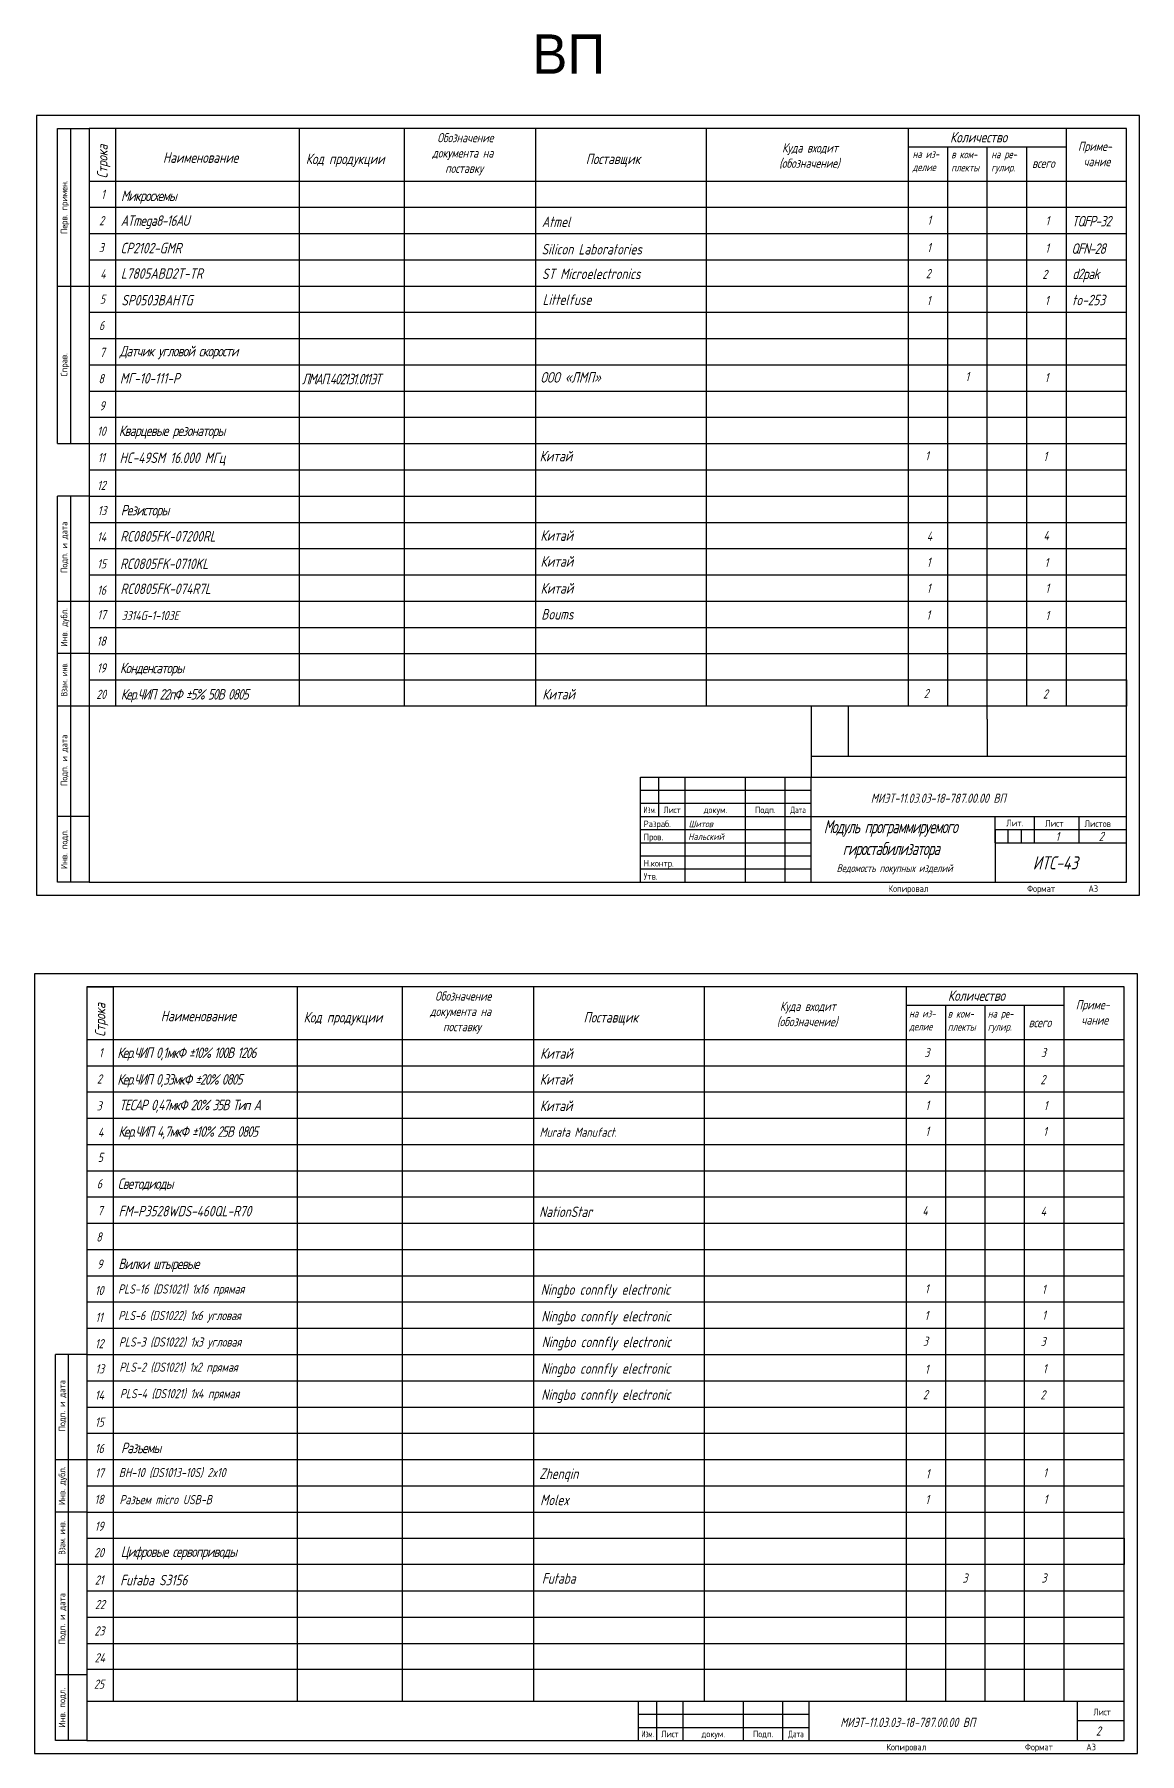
# Model space of a CAD drawing. Header units: millimetres. Extents: x 256 to 1953, y -623 to 369.
# Drawn here: x 1532 to 1953, y -286 to 369 of the extents above; entities that cross this region are included whole.
import ezdxf
from ezdxf.enums import TextEntityAlignment as Align

# ---------------------------------------------------------------- set-up
doc = ezdxf.new("R2010")
doc.units = ezdxf.units.MM
doc.layers.add('текст', color=7, linetype='Continuous', lineweight=30)
doc.layers.add('Толстые', color=7, linetype='Continuous', lineweight=30)
doc.styles.add('ГОСТ 2.304', font='cs_gost2304.shx')
doc.styles.add('стиль1', font='romans.shx', dxfattribs={"width": 0.75, "oblique": 15, "height": 3.5})

# ---------------------------------------------------------------- blocks, each defined once
blk = doc.blocks.new('Рамка А3-горизонтально')
for p, q in [((8, 172), (8, 292)), ((8, 292), (20, 292)), ((13, 172), (13, 292)), ((20, 292), (20, 278)), ((100, 292), (100, 72)), ((140, 292), (140, 72)), ((190, 292), (190, 72)), ((255, 292), (255, 72)), ((332, 72), (332, 292)), ((392, 292), (392, 72)), ((20, 272), (415, 272)), ((347, 72), (347, 272)), ((362, 67), (362, 272)), ((377, 72), (377, 272)), ((20, 262), (415, 262)), ((20, 252), (415, 252)), ((20, 252), (20, 242)), ((20, 242), (415, 242)), ((8, 232), (20, 232)), ((20, 232), (415, 232)), ((20, 222), (415, 222)), ((20, 212), (415, 212)), ((20, 202), (415, 202)), ((20, 192), (415, 192)), ((20, 182), (415, 182)), ((8, 172), (20, 172)), ((20, 172), (415, 172)), ((20, 172), (20, 162)), ((20, 162), (415, 162)), ((20, 162), (20, 152)), ((8, 5), (8, 152)), ((20, 152), (8, 152)), ((13, 5), (13, 152)), ((20, 152), (415, 152)), ((20, 152), (20, 142)), ((20, 150), (20, 5)), ((20, 142), (415, 142)), ((20, 142), (20, 132)), ((20, 132), (415, 132)), ((20, 132), (20, 122)), ((20, 122), (415, 122)), ((20, 122), (20, 112)), ((8, 112), (20, 112)), ((20, 112), (415, 112)), ((20, 112), (20, 102)), ((20, 102), (415, 102)), ((20, 102), (20, 92)), ((20, 92), (8, 92)), ((20, 92), (415, 92)), ((20, 92), (20, 82)), ((20, 82), (415, 82)), ((415, 82), (415, 72)), ((20, 72), (8, 72)), ((415, 72), (20, 72)), ((415, 53), (415, 68)), ((415, 5), (415, 60)), ((230, 45), (415, 45)), ((230, 5), (230, 45)), ((230, 40), (295, 40)), ((237, 30), (237, 45)), ((247, 5), (247, 45)), ((270, 5), (270, 45)), ((285, 5), (285, 45)), ((295, 5), (295, 45)), ((230, 35), (295, 35)), ((20, 30), (8, 30)), ((230, 30), (295, 30)), ((295, 30), (415, 30)), ((365, 20), (365, 30)), ((380, 20), (380, 30)), ((397, 20), (397, 30)), ((230, 25), (295, 25)), ((230, 20), (295, 20)), ((365, 25), (415, 25)), ((365, 25), (365, 20)), ((365, 20), (415, 20)), ((365, 20), (365, 5)), ((370, 20), (370, 25)), ((375, 20), (375, 25)), ((230, 15), (295, 15)), ((230, 15), (295, 15)), ((230, 10), (295, 10)), ((20, 5), (8, 5)), ((230, 5), (415, 5))]:
    blk.add_line(p, q)
for points in [[(0, 0), (420, 0), (420, 297), (0, 297), (0, 0)], [(20, 5), (415, 5), (415, 292), (20, 292), (20, 5)]]:
    blk.add_lwpolyline(points)
at = {"layer": 'Толстые'}
for p, q in [((295, 72), (295, 45)), ((309, 72), (309, 53)), ((362, 67), (362, 53)), ((295, 53), (415, 53))]:
    blk.add_line(p, q, dxfattribs=at)
at = {"style": 'ГОСТ 2.304'}
for s, p in [('Перв. примен.', (10.5, 262)), ('Справ.', (10.5, 202)), ('Подп. и дата', (10.5, 132.5)), ('Инв. дубл.', (10.5, 102.01)), ('Подп. и дата', (10.5, 51.38)), ('Инв. подл.', (10.5, 17.5))]:
    blk.add_text(s, height=2.5, rotation=90, dxfattribs=at).set_placement(p, align=Align.MIDDLE_CENTER)
at = {"style": 'ГОСТ 2.304', "width": 0.8}
blk.add_text('Взам. инв.', height=2.5, rotation=90, dxfattribs=at).set_placement((10.5, 82.22), align=Align.MIDDLE_CENTER)
at = {"style": 'ГОСТ 2.304'}
for s, width, p in [('Изм.', 0.75, (233.5, 32.5)), ('Лист', 0.9, (242, 32.5)), ('Дата', 0.8, (290, 32.5))]:
    blk.add_text(s, height=2.5, dxfattribs=dict(at, width=width)).set_placement(p, align=Align.MIDDLE_CENTER)
for s, p in [('докум.', (258.5, 32.5)), ('Подп.', (277.5, 32.5)), ('Лит.', (372.5, 27.5))]:
    blk.add_text(s, height=2.5, dxfattribs=at).set_placement(p, align=Align.MIDDLE_CENTER)
for s, p in [('Разраб.', (231.16, 25.92)), ('Лист', (384.03, 26.11)), ('Листов', (398.99, 25.97)), ('Пров.', (231.16, 20.92)), ('Утв.', (231.16, 5.92)), ('A3', (400.5, 1.25))]:
    blk.add_text(s, height=2.5, dxfattribs=at).set_placement(p)
at = {"style": 'ГОСТ 2.304', "width": 0.95}
blk.add_text('Н.контр.', height=2.5, dxfattribs=at).set_placement((231.16, 10.92))
at = {"style": 'ГОСТ 2.304'}
for s, p in [('Копировал', (332, 1.25)), ('Формат', (382.5, 1.25))]:
    blk.add_text(s, height=2.5, dxfattribs=at).set_placement(p, align=Align.CENTER)
blk = doc.blocks.new('ВП1')
blk.add_line((1563.23, 332.8), (1563.23, 112.8))
blk.add_blockref('Рамка А3-горизонтально', (1533.23, 40.8))
blk = doc.blocks.new('ВП2')
for p, q in [((1552.41, 1.82), (1562.41, 1.82)), ((1562.41, 1.82), (1562.41, -270.18)), ((1632.41, 1.82), (1632.41, -270.18)), ((1672.41, 1.82), (1672.41, -270.18)), ((1722.41, 1.82), (1722.41, -270.18)), ((1787.41, 1.82), (1787.41, -270.18)), ((1864.41, -270.18), (1864.41, 1.82)), ((1924.41, 1.82), (1924.41, -270.18)), ((1552.41, -18.18), (1947.41, -18.18)), ((1879.41, -270.18), (1879.41, -18.18)), ((1894.41, -270.18), (1894.41, -18.18)), ((1909.41, -270.18), (1909.41, -18.18)), ((1552.41, -28.18), (1947.41, -28.18)), ((1552.41, -38.18), (1947.41, -38.18)), ((1552.41, -48.18), (1947.41, -48.18)), ((1552.41, -58.18), (1947.41, -58.18)), ((1552.41, -68.18), (1947.41, -68.18)), ((1552.41, -78.18), (1947.41, -78.18)), ((1552.41, -88.18), (1947.41, -88.18)), ((1552.41, -98.18), (1947.41, -98.18)), ((1552.41, -108.18), (1947.41, -108.18)), ((1552.41, -118.18), (1947.41, -118.18)), ((1552.41, -118.18), (1552.41, -128.18)), ((1552.41, -128.18), (1947.41, -128.18)), ((1552.41, -128.18), (1552.41, -138.18)), ((1540.41, -285.18), (1540.41, -138.18)), ((1552.41, -138.18), (1540.41, -138.18)), ((1545.41, -285.18), (1545.41, -138.18)), ((1552.41, -138.18), (1947.41, -138.18)), ((1552.41, -138.18), (1552.41, -148.18)), ((1552.41, -140.18), (1552.41, -285.18)), ((1552.41, -148.18), (1947.41, -148.18)), ((1552.41, -148.18), (1552.41, -158.18)), ((1552.41, -158.18), (1947.41, -158.18)), ((1552.41, -158.18), (1552.41, -168.18)), ((1552.41, -168.18), (1947.41, -168.18)), ((1552.41, -168.18), (1552.41, -178.18)), ((1540.41, -178.18), (1552.41, -178.18)), ((1552.41, -178.18), (1947.41, -178.18)), ((1552.41, -178.18), (1552.41, -188.18)), ((1552.41, -188.18), (1947.41, -188.18)), ((1552.41, -188.18), (1552.41, -198.18)), ((1552.41, -198.18), (1540.41, -198.18)), ((1552.41, -198.18), (1947.41, -198.18)), ((1552.41, -198.18), (1552.41, -208.18)), ((1552.41, -208.18), (1947.41, -208.18)), ((1947.41, -208.18), (1947.41, -218.18)), ((1552.41, -218.18), (1540.41, -218.18)), ((1947.41, -218.18), (1552.41, -218.18)), ((1947.41, -237.18), (1947.41, -222.18)), ((1552.41, -228.18), (1947.41, -228.18)), ((1947.41, -285.18), (1947.41, -230.18)), ((1552.41, -238.18), (1947.41, -238.18)), ((1552.41, -248.18), (1947.41, -248.18)), ((1552.41, -260.18), (1540.41, -260.18)), ((1947.41, -258.18), (1552.41, -258.18)), ((1552.41, -270.18), (1947.41, -270.18)), ((1762.41, -285.18), (1762.41, -270.18)), ((1769.41, -285.18), (1769.41, -270.18)), ((1779.41, -285.18), (1779.41, -270.18)), ((1802.41, -285.18), (1802.41, -270.18)), ((1817.41, -285.18), (1817.41, -270.18)), ((1827.41, -285.18), (1827.41, -270.18)), ((1929.41, -270.18), (1929.41, -285.18)), ((1762.41, -275.18), (1827.41, -275.18)), ((1762.41, -280.18), (1827.41, -280.18)), ((1947.41, -277.68), (1929.41, -277.68)), ((1552.41, -285.18), (1540.41, -285.18)), ((1762.41, -285.18), (1947.41, -285.18))]:
    blk.add_line(p, q)
for points in [[(1532.41, -290.18), (1952.41, -290.18), (1952.41, 6.82), (1532.41, 6.82), (1532.41, -290.18)], [(1552.41, -285.18), (1947.41, -285.18), (1947.41, 1.82), (1552.41, 1.82), (1552.41, -285.18)]]:
    blk.add_lwpolyline(points)
at = {"style": 'ГОСТ 2.304'}
for s, p in [('Подп. и дата', (1542.91, -157.68)), ('Инв. дубл.', (1542.91, -188.17)), ('Подп. и дата', (1542.91, -238.8)), ('Инв. подл.', (1542.91, -272.68))]:
    blk.add_text(s, height=2.5, rotation=90, dxfattribs=at).set_placement(p, align=Align.MIDDLE_CENTER)
at = {"style": 'ГОСТ 2.304', "width": 0.8}
blk.add_text('Взам. инв.', height=2.5, rotation=90, dxfattribs=at).set_placement((1542.91, -207.96), align=Align.MIDDLE_CENTER)
at = {"style": 'ГОСТ 2.304'}
for s, width, p in [('Лист', 0.9, (1938.95, -274.32)), ('Изм.', 0.75, (1765.91, -282.68)), ('Лист', 0.9, (1774.41, -282.68)), ('Дата', 0.8, (1822.41, -282.68))]:
    blk.add_text(s, height=2.5, dxfattribs=dict(at, width=width)).set_placement(p, align=Align.MIDDLE_CENTER)
for s, p in [('Подп.', (1809.91, -282.68)), ('докум.', (1790.91, -282.68))]:
    blk.add_text(s, height=2.5, dxfattribs=at).set_placement(p, align=Align.MIDDLE_CENTER)
for s, p in [('Копировал', (1864.41, -288.93)), ('Формат', (1914.91, -288.93))]:
    blk.add_text(s, height=2.5, dxfattribs=at).set_placement(p, align=Align.CENTER)
blk.add_text('A3', height=2.5, dxfattribs=at).set_placement((1932.91, -288.93))

msp = doc.modelspace()

# ---------------------------------------------------------------- linework, layer by layer
for p, q in [((1865.232, 325.799), (1925.232, 325.799)), ((1880.232, 312.799), (1880.232, 325.799)), ((1895.232, 312.799), (1895.232, 325.799)), ((1910.232, 312.799), (1910.232, 325.799)), ((1864.406, -1.121), (1924.406, -1.121)), ((1879.406, -14.121), (1879.406, -1.121)), ((1894.406, -14.121), (1894.406, -1.121)), ((1909.406, -14.121), (1909.406, -1.121))]:
    msp.add_line(p, q)

# ---------------------------------------------------------------- block references
for name, p in [('ВП1', (0, 0)), ('ВП2', (0, 4.056))]:
    msp.add_blockref(name, p)

# ---------------------------------------------------------------- texts
at = {"insert": (1721.968, 368.641), "char_height": 15, "attachment_point": 1}
msp.add_mtext_dynamic_manual_height_columns('ВП', width=72.90888, gutter_width=12.5, heights=[0], dxfattribs=at)
at = {"attachment_point": 1, "style": 'стиль1'}
for s, width, heights, insert, char_height in [('\\pi10.58986;Обозначение \\P\\pi8.62993;документа на \\P\\pi13.5764;поставку', 46.02802, [0], (1675.232, 331.057), 3.5), ('\\pi-0.54433;Приме-\\P\\pi1.56732;чание', 14.06327, [9.62], (1930.319, 327.767), 3.5), ('\\pi10.13901;Куда входит \\P\\pi9.0139;(обозначение)', 46.02802, [0], (1806.967, 327.155), 3.5), ('на из-\\Pделие', 12.85467, [9.937], (1866.798, 324.565), 3), ('в ком-\\Pплекты', 13.56727, [9.941], (1881.51, 324.447), 3), ('на ре-\\Pгулир.', 13.47918, [10.425], (1896.747, 324.466), 3), ('всего', 11.88581, [4.59], (1912.303, 321.293), 3.5), ('1', 4.71095, [0], (1557.82, 309.475), 3.5), ('2', 4.71095, [0], (1557.072, 299.439), 3.5), ('{\\T0.9;1}', 5.04607, [3.113], (1872.433, 299.617), 3.5), ('{\\T0.9;1}', 5.04607, [3.113], (1917.439, 299.455), 3.5), ('3', 4.71095, [0], (1556.927, 289.194), 3.5), ('{\\T0.9;1}', 5.04607, [3.113], (1872.321, 289.165), 3.5), ('{\\T0.9;1}', 5.04607, [3.113], (1917.327, 289.004), 3.5), ('4', 4.71095, [0], (1557.461, 279.157), 3.5), ('{\\T0.9;2}', 5.04607, [3.113], (1871.814, 279.27), 3.5), ('{\\T0.9;2}', 5.04607, [3.113], (1916.179, 278.978), 3.5), ('5', 4.71095, [0], (1557.347, 269.575), 3.5), ('{\\T0.9;1}', 5.04607, [3.113], (1872.2, 269.049), 3.5), ('{\\T0.9;1}', 5.04607, [3.113], (1917.202, 269.049), 3.5), ('6', 4.71095, [0], (1557.004, 259.539), 3.5), ('7', 4.71095, [0], (1557.307, 249.294), 3.5), ('8', 4.71095, [0], (1556.801, 239.258), 3.5), ('{\\T0.9;1}', 5.04607, [3.113], (1886.916, 240.097), 3.5), ('{\\T0.9;1}', 5.04607, [3.113], (1917.105, 239.677), 3.5), ('9', 4.71095, [0], (1557.164, 228.941), 3.5), ('10', 4.71095, [0], (1556.313, 219.245), 3.5), ('{\\T0.9;1}', 5.04607, [3.113], (1871.599, 209.867), 3.5), ('{\\T0.9;1}', 5.04607, [3.113], (1916.618, 209.683), 3.5), ('11', 4.71095, [0], (1556.513, 209.199), 3.5), ('12', 4.71095, [0], (1556.317, 198.624), 3.5), ('13', 4.71095, [0], (1556.512, 189.042), 3.5), ('14', 4.71095, [0], (1556.285, 179.006), 3.5), ('{\\T0.9;4}', 5.04607, [3.113], (1872.181, 179.283), 3.5), ('{\\T0.9;4}', 5.04607, [3.113], (1916.611, 179.489), 3.5), ('15', 4.71095, [0], (1556.333, 168.761), 3.5), ('{\\T0.9;1}', 5.04607, [3.113], (1872.212, 169.394), 3.5), ('{\\T0.9;1}', 5.04607, [3.113], (1917.054, 169.231), 3.5), ('16', 4.71095, [0], (1556.319, 158.725), 3.5), ('{\\T0.9;1}', 5.04607, [3.113], (1872.212, 159.49), 3.5), ('{\\T0.9;1}', 5.04607, [3.113], (1917.379, 159.49), 3.5), ('17', 4.71095, [0], (1556.375, 149.371), 3.5), ('3314G-1-103E', 63.76768, [5.575], (1565.586, 149.055), 3.5), ('{\\T0.9;1}', 5.04607, [3.113], (1872.049, 149.261), 3.5), ('{\\T0.9;1}', 5.04607, [3.113], (1917.379, 149.098), 3.5), ('18', 4.71095, [0], (1556.15, 139.335), 3.5), ('19', 4.71095, [0], (1556.225, 129.09), 3.5), ('20', 4.71095, [0], (1555.961, 119.053), 3.5), ('{\\T0.9;2}', 5.04607, [3.113], (1871.039, 119.343), 3.5), ('{\\T0.9;2}', 5.04607, [3.113], (1916.432, 119.19), 3.5), ('МИЭТ-11.03.03-18-787.00.00 ВП', 79.64381, [0], (1850.874, 79.486), 3.5), ('\\pi0.72048;{\\W0.65;\\T0.9;Модуль программируемого \\P\\pi7.9556;гиростабилизатора}', 61.92726, [0], (1832.231, 69.395), 5), ('1', 3.5, [1.782], (1921.222, 64.869), 3.5), ('2', 3.5, [1.782], (1937.695, 64.933), 3.5), ('\\pi4.85127;Ведомость покупных изделий', 61.92726, [0], (1833.014, 52.607), 3), ('ИТС-43', 25.93619, [6.625], (1912.555, 55.625), 5), ('\\pi10.58986;Обозначение \\P\\pi8.62993;документа на \\P\\pi13.5764;поставку', 46.02802, [0], (1674.405, 4.137), 3.5), ('\\pi10.13901;Куда входит \\P\\pi9.0139;(обозначение)', 46.02802, [0], (1806.14, 0.235), 3.5), ('\\pi-0.54433;Приме-\\P\\pi1.56732;чание', 14.06327, [9.62], (1929.493, 0.847), 3.5), ('на из-\\Pделие', 12.85467, [9.937], (1865.475, -2.714), 3), ('в ком-\\Pплекты', 13.56727, [9.941], (1880.187, -2.832), 3), ('на ре-\\Pгулир.', 13.47918, [10.425], (1895.425, -2.813), 3), ('всего', 11.88581, [4.59], (1910.98, -5.986), 3.5), ('1', 4.71095, [0], (1556.979, -17.402), 3.5), ('{\\T0.9;3}', 5.04607, [3.113], (1871.27, -17.35), 3.5), ('{\\T0.9;3}', 5.04607, [3.113], (1915.662, -17.35), 3.5), ('2', 4.71095, [0], (1556.23, -27.439), 3.5), ('{\\T0.9;2}', 5.04607, [3.113], (1870.969, -27.566), 3.5), ('{\\T0.9;2}', 5.04607, [3.113], (1915.451, -27.693), 3.5), ('3', 4.71095, [0], (1556.085, -37.684), 3.5), ('{\\T0.9;1}', 5.04607, [3.113], (1871.666, -37.485), 3.5), ('{\\T0.9;1}', 5.04607, [3.113], (1916.726, -37.573), 3.5), ('4', 4.71095, [0], (1556.619, -47.72), 3.5), ('Murata Manufact.', 63.32826, [4.495], (1724.755, -47.71), 3.5), ('{\\T0.9;1}', 5.04607, [3.113], (1871.666, -47.384), 3.5), ('{\\T0.9;1}', 5.04607, [3.113], (1916.539, -47.451), 3.5), ('5', 4.71095, [0], (1556.505, -57.302), 3.5), ('6', 4.71095, [0], (1556.162, -67.338), 3.5), ('7', 4.71095, [0], (1556.465, -77.583), 3.5), ('{\\T0.9;4}', 5.04607, [3.113], (1870.522, -77.633), 3.5), ('{\\T0.9;4}', 5.04607, [3.113], (1915.548, -77.843), 3.5), ('8', 4.71095, [0], (1555.959, -87.619), 3.5), ('9', 4.71095, [0], (1556.322, -97.936), 3.5), ('10', 4.71095, [0], (1555.471, -107.972), 3.5), ('PLS-16 (DS1021) 1х16 прямая', 108.47901, [4.495], (1564.274, -107.43), 3.5), ('{\\T0.9;1}', 5.04607, [3.113], (1871.487, -107.352), 3.5), ('{\\T0.9;1}', 5.04607, [3.113], (1916.037, -107.549), 3.5), ('PLS-6 (DS1022) 1х6 угловая', 108.47901, [4.495], (1564.344, -117.523), 3.5), ('{\\T0.9;1}', 5.04607, [3.113], (1871.388, -117.519), 3.5), ('{\\T0.9;1}', 5.04607, [3.113], (1916.136, -117.421), 3.5), ('11', 4.71095, [0], (1555.671, -118.217), 3.5), ('12', 4.71095, [0], (1555.475, -128.253), 3.5), ('PLS-3 (DS1022) 1х3 угловая', 108.47901, [4.495], (1564.583, -127.603), 3.5), ('{\\T0.9;3}', 5.04607, [3.113], (1870.741, -127.295), 3.5), ('{\\T0.9;3}', 5.04607, [3.113], (1915.51, -127.425), 3.5), ('PLS-2 (DS1021) 1х2 прямая', 108.47901, [4.495], (1564.723, -137.189), 3.5), ('13', 4.71095, [0], (1555.67, -137.835), 3.5), ('{\\T0.9;1}', 5.04607, [3.113], (1871.475, -137.996), 3.5), ('{\\T0.9;1}', 5.04607, [3.113], (1916.413, -137.753), 3.5), ('14', 4.71095, [0], (1555.443, -147.871), 3.5), ('PLS-4 (DS1021) 1х4 прямая', 108.47901, [4.495], (1564.959, -147.269), 3.5), ('{\\T0.9;2}', 5.04607, [3.113], (1870.749, -147.649), 3.5), ('{\\T0.9;2}', 5.04607, [3.113], (1915.431, -147.754), 3.5), ('15', 4.71095, [0], (1555.492, -158.117), 3.5), ('16', 4.71095, [0], (1555.477, -168.153), 3.5), ('17', 4.71095, [0], (1555.533, -177.506), 3.5), ('BH-10 (DS1013-10S) 2x10', 108.47901, [4.495], (1564.566, -177.324), 3.5), ('{\\T0.9;1}', 5.04607, [3.113], (1871.835, -177.771), 3.5), ('{\\T0.9;1}', 5.04607, [3.113], (1916.538, -177.412), 3.5), ('18', 4.71095, [0], (1555.308, -187.543), 3.5), ('\\pt77;Разъем micro USB-B', 108.47901, [4.495], (1564.795, -187.637), 3.5), ('{\\T0.9;1}', 5.04607, [3.113], (1871.666, -187.599), 3.5), ('{\\T0.9;1}', 5.04607, [3.113], (1916.709, -187.527), 3.5), ('19', 4.71095, [0], (1555.383, -197.788), 3.5), ('20', 4.71095, [0], (1555.119, -207.824), 3.5), ('21', 4.71095, [0], (1555.429, -218.248), 3.5), ('{\\T0.9;3}', 5.04607, [3.113], (1885.776, -217.527), 3.5), ('{\\T0.9;3}', 5.04607, [3.113], (1915.87, -217.49), 3.5), ('22', 4.71095, [0], (1555.486, -227.601), 3.5), ('23', 4.71095, [0], (1555.261, -237.638), 3.5), ('24', 4.71095, [0], (1555.336, -247.883), 3.5), ('25', 4.71095, [0], (1555.072, -257.919), 3.5), ('МИЭТ-11.03.03-18-787.00.00 ВП', 79.64381, [0], (1839.246, -272.466), 3.5), ('2', 4.71095, [0], (1936.61, -275.768), 3.5)]:
    msp.add_mtext_dynamic_manual_height_columns(s, width=width, gutter_width=12.5, heights=heights, dxfattribs=dict(at, insert=insert, char_height=char_height))
at = {"layer": 'текст', "style": 'стиль1', "oblique": 15, "width": 0.75}
for s, height, p in [('Количество', 4, (1881.054, 327.475)), ('Наименование', 4, (1581.344, 319.714)), ('Код продукции', 4, (1635.734, 319.231)), ('Поставщик', 4, (1742.343, 319.231)), ('Шитов', 2.5, (1781.543, 66.71)), ('Нальский', 2.5, (1781.349, 61.876)), ('Количество', 4, (1880.228, 0.555)), ('Наименование', 4, (1580.518, -7.206)), ('Код продукции', 4, (1634.907, -7.689)), ('Поставщик', 4, (1741.516, -7.689))]:
    msp.add_text(s, height=height, dxfattribs=at).set_placement(p)
for p in [(1560.263, 313.79), (1559.436, -13.13)]:
    msp.add_text('Строка', height=4, rotation=90, dxfattribs=at).set_placement(p)
at = {"layer": 'текст', "char_height": 4, "attachment_point": 1, "style": 'стиль1'}
for s, width, heights, insert in [('{\\T0.9;Микросхемы}', 44.75236, [7.121], (1565.386, 309.168)), ('{\\T0.9;ATmega8-16AU}', 44.75236, [7.121], (1565.284, 299.712)), ('Atmel', 44.75236, [7.121], (1725.619, 299.262)), ('{\\T0.9;TQFP-32}', 44.75236, [7.121], (1927.372, 299.495)), ('CP2102-GMR', 44.75236, [7.121], (1565.171, 289.26)), ('Silicon Laboratories', 44.75236, [7.121], (1725.506, 288.81)), ('{\\T0.9;QFN-28}', 44.75236, [7.121], (1927.26, 289.044)), ('L7805ABD2T-TR', 44.75236, [7.121], (1565.322, 279.556)), ('ST Microelectronics', 44.75236, [7.121], (1725.687, 279.441)), ('{\\T0.9;d2pak}', 44.75236, [7.121], (1927.609, 279.42)), ('SP0503BAHTG', 44.75236, [7.121], (1565.532, 269.418)), ('Littelfuse', 44.75236, [7.121], (1725.899, 269.619)), ('to-253', 44.75236, [7.121], (1927.523, 269.48)), ('{\\T0.9;Датчик угловой скорости}', 65.95081, [7.121], (1564.86, 250.026)), ('МГ-10-111-Р', 44.75236, [7.121], (1564.957, 239.664)), ('{\\T0.8;ЛМАП.402131.011ЭТ}', 45.19791, [7.121], (1634.297, 239.383)), ('ООО «ЛМП»', 69.18327, [7.121], (1725.105, 240.013)), ('{\\T0.9;Кварцевые резонаторы}', 65.95081, [7.121], (1564.56, 219.68)), ('Китай', 69.18327, [7.121], (1724.778, 210.03)), ('HC-49SM 16.000 МГц', 64.6374, [5.767], (1564.847, 209.399)), ('{\\T0.9;Резисторы}', 65.95081, [7.121], (1565.314, 189.45)), ('Китай', 69.18327, [7.121], (1725.071, 179.756)), ('Китай', 69.18327, [7.121], (1725.137, 169.938)), ('Китай', 69.18327, [7.121], (1725.155, 159.674)), ('Boums', 69.18327, [7.121], (1725.422, 149.802)), ('{\\T0.9;Конденсаторы}', 65.95081, [7.121], (1564.983, 129.341)), ('{\\T0.85;Кер.ЧИП 22пФ ±5% 50В 0805}', 64.6374, [5.767], (1565.302, 119.307)), ('Китай', 69.18327, [7.121], (1725.799, 119.337)), ('{\\T0.8;Кер.ЧИП 0,1мкФ ±10% 100В 1206}', 73.0639, [6.133], (1563.951, -17.197)), ('Китай', 69.18327, [7.121], (1724.951, -17.476)), ('{\\T0.8;Кер.ЧИП 0,33мкФ ±20% 0805}', 73.0639, [6.133], (1563.97, -27.342)), ('Китай', 69.18327, [7.121], (1724.822, -27.314)), ('{\\T0.85;TECAP 0,47мкФ 20% 35В Тип А}', 79.17926, [6.133], (1564.647, -37.083)), ('Китай', 69.18327, [7.121], (1724.858, -37.408)), ('{\\T0.8;Кер.ЧИП 4,7мкФ ±10% 25В 0805}', 73.0639, [6.133], (1564.397, -47.22)), ('{\\T0.9;Светодиоды}', 65.95081, [7.121], (1564.127, -67.06)), ('FM-P3528WDS-460QL-R70 ', 44.75236, [7.121], (1564.449, -77.504)), ('NationStar', 69.18327, [7.121], (1724.614, -77.756)), ('{\\T0.9;Вилки штыревые}', 65.95081, [7.121], (1564.372, -97.588)), ('Ningbo connfly electronic ', 63.81464, [6.324], (1725.21, -107.378)), ('Ningbo connfly electronic ', 63.81464, [6.324], (1725.435, -117.545)), ('Ningbo connfly electronic ', 63.81464, [6.324], (1725.561, -127.342)), ('Ningbo connfly electronic ', 63.81464, [6.324], (1725.329, -137.46)), ('Ningbo connfly electronic ', 63.81464, [6.324], (1725.401, -147.396)), ('{\\T0.9;Разъемы}', 65.95081, [7.121], (1565.412, -167.699)), ('Zhenqin ', 63.81464, [6.324], (1724.619, -177.523)), ('Molex', 63.81464, [6.324], (1724.997, -187.517)), ('{\\T0.9;Цифровые сервоприводы}', 65.95081, [7.121], (1565.269, -207.212)), ('Futaba S3156', 44.75236, [7.121], (1565.084, -218.025)), ('Futaba', 44.75236, [7.121], (1725.656, -217.376))]:
    msp.add_mtext_dynamic_manual_height_columns(s, width=width, gutter_width=17.5, heights=heights, dxfattribs=dict(at, insert=insert))
at = {"layer": 'текст'}
note = msp.add_mtext_dynamic_manual_height_columns('RC0805FK-07200RL\\P', width=64.6374, gutter_width=17.5, heights=[5.767, 0], dxfattribs=dict(at, insert=(1565.112, 179.495), char_height=4, attachment_point=1, style='стиль1'))
note = msp.add_mtext_dynamic_manual_height_columns('RC0805FK-0710KL\\P', width=64.6374, gutter_width=17.5, heights=[5.767, 0], dxfattribs=dict(at, insert=(1565.017, 169.023), char_height=4, attachment_point=1, style='стиль1'))
note = msp.add_mtext_dynamic_manual_height_columns('RC0805FK-074R7L\\P', width=64.6374, gutter_width=17.5, heights=[5.767, 0], dxfattribs=dict(at, insert=(1565.16, 159.508), char_height=4, attachment_point=1, style='стиль1'))

doc.saveas('drawing.dxf')
